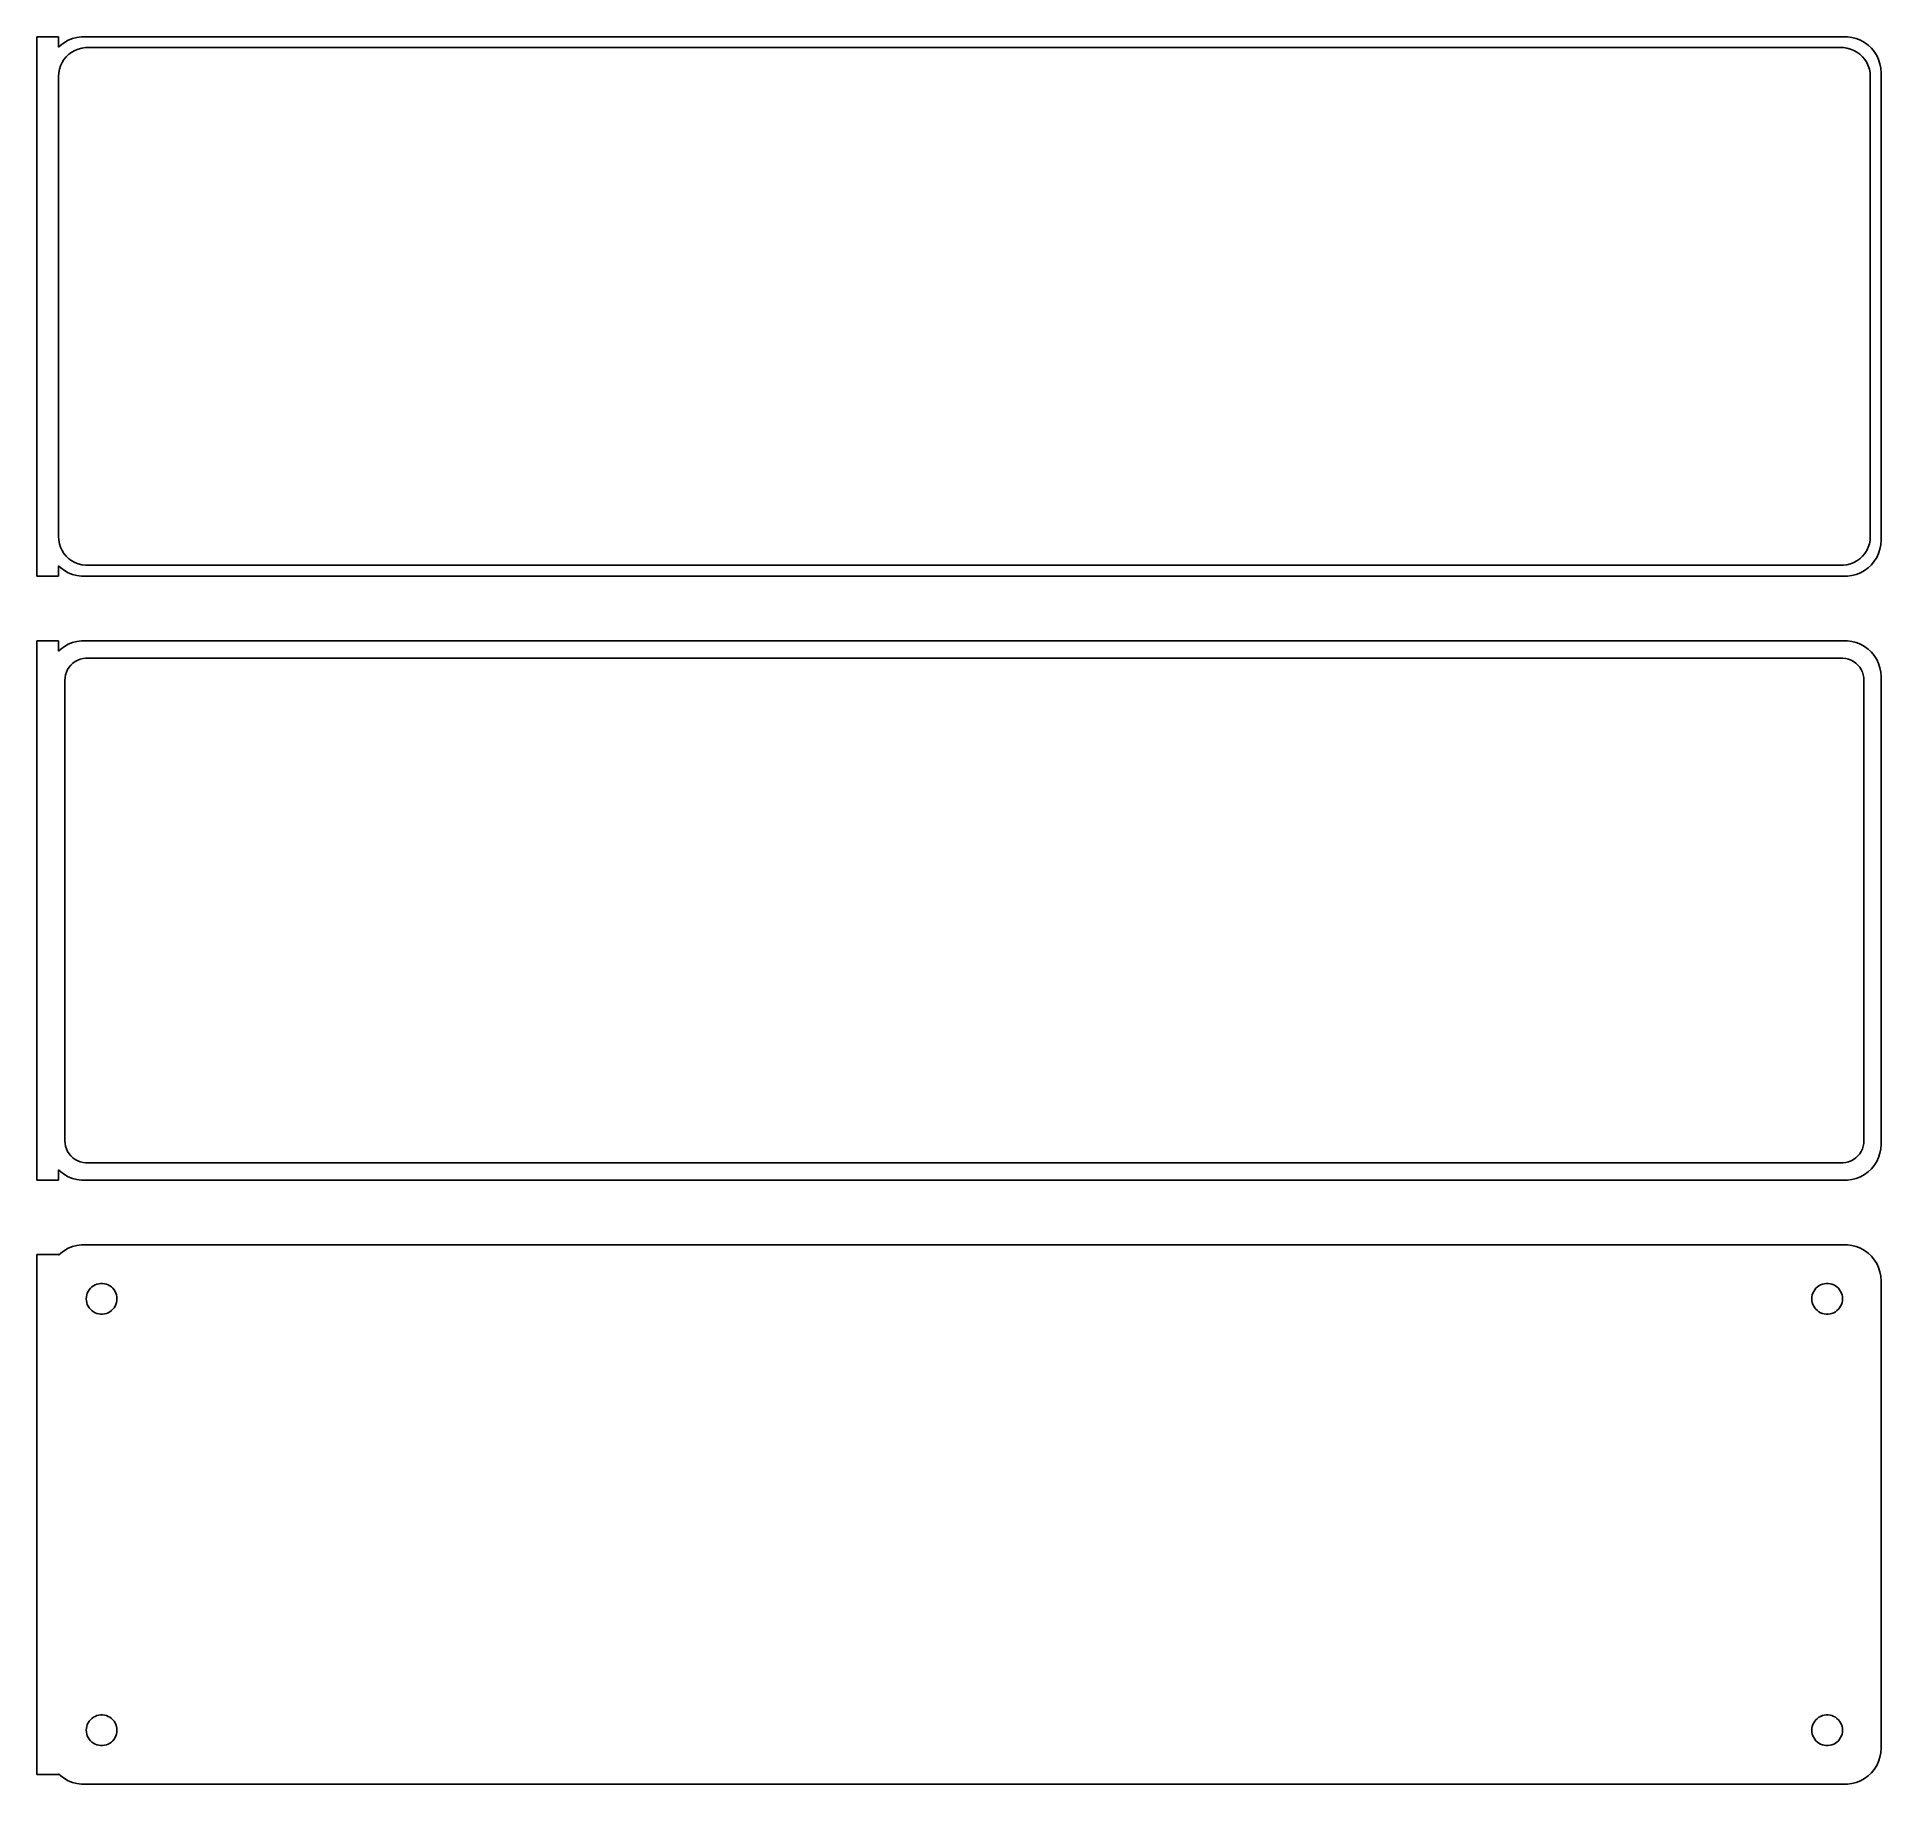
# Model space of a CAD drawing. Header units: metres. Extents: x -129 to 128, y 215 to 457.
import ezdxf

# ---------------------------------------------------------------- set-up
doc = ezdxf.new("R2010")
doc.units = ezdxf.units.M

msp = doc.modelspace()

# ---------------------------------------------------------------- linework, layer by layer
for p, q in [((-126, 457.49), (-129, 457.49)), ((-129, 457.49), (-129, 382.51)), ((-126, 456.059), (-126, 457.49)), ((-125.179, 456.722), (-125.687, 456.353)), ((-124.629, 457.024), (-125.179, 456.722)), ((-124.045, 457.255), (-124.629, 457.024)), ((-123.437, 457.411), (-124.045, 457.255)), ((-122.814, 457.49), (-123.437, 457.411)), ((122.814, 457.49), (-122.814, 457.49)), ((123.437, 457.411), (122.814, 457.49)), ((124.045, 457.255), (123.437, 457.411)), ((124.629, 457.024), (124.045, 457.255)), ((125.179, 456.722), (124.629, 457.024)), ((125.687, 456.353), (125.179, 456.722)), ((-125.687, 456.353), (-126, 456.059)), ((-125.505, 453.927), (-125.236, 454.351)), ((-125.236, 454.351), (-124.916, 454.738)), ((-124.916, 454.738), (-124.55, 455.082)), ((-124.55, 455.082), (-124.143, 455.377)), ((-124.143, 455.377), (-123.703, 455.619)), ((-123.703, 455.619), (-123.236, 455.804)), ((-123.236, 455.804), (-122.75, 455.929)), ((-122.75, 455.929), (-122.251, 455.992)), ((-122.251, 455.992), (122.251, 455.992)), ((122.251, 455.992), (122.75, 455.929)), ((122.75, 455.929), (123.236, 455.804)), ((123.236, 455.804), (123.703, 455.619)), ((123.703, 455.619), (124.143, 455.377)), ((124.143, 455.377), (124.55, 455.082)), ((124.55, 455.082), (124.916, 454.738)), ((124.916, 454.738), (125.236, 454.351)), ((125.236, 454.351), (125.505, 453.927)), ((126.145, 455.923), (125.687, 456.353)), ((126.545, 455.439), (126.145, 455.923)), ((126.882, 454.909), (126.545, 455.439)), ((127.149, 454.341), (126.882, 454.909)), ((127.343, 453.743), (127.149, 454.341)), ((-126, 452), (-125.968, 452.501)), ((-126, 388), (-126, 452)), ((-125.968, 452.501), (-125.874, 452.995)), ((-125.874, 452.995), (-125.719, 453.472)), ((-125.719, 453.472), (-125.505, 453.927)), ((125.505, 453.927), (125.719, 453.472)), ((125.719, 453.472), (125.874, 452.995)), ((125.874, 452.995), (125.968, 452.501)), ((125.968, 452.501), (126, 452)), ((126, 452), (126, 388)), ((127.461, 453.127), (127.343, 453.743)), ((127.5, 452.5), (127.461, 453.127)), ((127.5, 387.5), (127.5, 452.5)), ((-125.968, 387.499), (-126, 388)), ((-125.874, 387.005), (-125.968, 387.499)), ((125.968, 387.499), (125.874, 387.005)), ((126, 388), (125.968, 387.499)), ((127.461, 386.873), (127.5, 387.5)), ((-125.719, 386.528), (-125.874, 387.005)), ((-125.505, 386.073), (-125.719, 386.528)), ((-125.236, 385.649), (-125.505, 386.073)), ((-124.916, 385.262), (-125.236, 385.649)), ((-124.55, 384.918), (-124.916, 385.262)), ((-124.143, 384.623), (-124.55, 384.918)), ((124.55, 384.918), (124.143, 384.623)), ((124.916, 385.262), (124.55, 384.918)), ((125.236, 385.649), (124.916, 385.262)), ((125.505, 386.073), (125.236, 385.649)), ((125.719, 386.528), (125.505, 386.073)), ((125.874, 387.005), (125.719, 386.528)), ((126.545, 384.561), (126.882, 385.091)), ((126.882, 385.091), (127.149, 385.659)), ((127.149, 385.659), (127.343, 386.257)), ((127.343, 386.257), (127.461, 386.873)), ((-129, 382.51), (-126, 382.51)), ((-126, 383.941), (-125.687, 383.647)), ((-126, 382.51), (-126, 383.941)), ((-125.687, 383.647), (-125.179, 383.278)), ((-125.179, 383.278), (-124.629, 382.976)), ((-124.629, 382.976), (-124.045, 382.745)), ((-123.703, 384.381), (-124.143, 384.623)), ((-124.045, 382.745), (-123.437, 382.589)), ((-123.236, 384.196), (-123.703, 384.381)), ((-123.437, 382.589), (-122.814, 382.51)), ((-122.75, 384.071), (-123.236, 384.196)), ((-122.814, 382.51), (122.814, 382.51)), ((-122.251, 384.008), (-122.75, 384.071)), ((122.251, 384.008), (-122.251, 384.008)), ((122.75, 384.071), (122.251, 384.008)), ((123.236, 384.196), (122.75, 384.071)), ((122.814, 382.51), (123.437, 382.589)), ((123.703, 384.381), (123.236, 384.196)), ((123.437, 382.589), (124.045, 382.745)), ((124.143, 384.623), (123.703, 384.381)), ((124.045, 382.745), (124.629, 382.976)), ((124.629, 382.976), (125.179, 383.278)), ((125.179, 383.278), (125.687, 383.647)), ((125.687, 383.647), (126.145, 384.077)), ((126.145, 384.077), (126.545, 384.561)), ((-126, 373.479), (-129, 373.479)), ((-129, 373.479), (-129, 298.521)), ((-126, 372.059), (-126, 373.479)), ((-125.687, 372.353), (-126, 372.059)), ((-125.179, 372.722), (-125.687, 372.353)), ((-124.629, 373.024), (-125.179, 372.722)), ((-124.045, 373.255), (-124.629, 373.024)), ((-123.437, 373.411), (-124.045, 373.255)), ((-122.814, 373.49), (-123.437, 373.411)), ((122.814, 373.49), (-122.814, 373.49)), ((123.437, 373.411), (122.814, 373.49)), ((124.045, 373.255), (123.437, 373.411)), ((124.629, 373.024), (124.045, 373.255)), ((125.179, 372.722), (124.629, 373.024)), ((125.687, 372.353), (125.179, 372.722)), ((126.145, 371.923), (125.687, 372.353)), ((-124.894, 369.146), (-124.728, 369.5)), ((-124.728, 369.5), (-124.518, 369.83)), ((-124.518, 369.83), (-124.269, 370.131)), ((-124.269, 370.131), (-123.984, 370.399)), ((-123.984, 370.399), (-123.668, 370.628)), ((-123.668, 370.628), (-123.325, 370.817)), ((-123.325, 370.817), (-122.962, 370.961)), ((-122.962, 370.961), (-122.583, 371.058)), ((-122.583, 371.058), (-122.195, 371.107)), ((-122.195, 371.107), (122.195, 371.107)), ((122.195, 371.107), (122.583, 371.058)), ((122.583, 371.058), (122.962, 370.961)), ((122.962, 370.961), (123.325, 370.817)), ((123.325, 370.817), (123.668, 370.628)), ((123.668, 370.628), (123.984, 370.399)), ((123.984, 370.399), (124.269, 370.131)), ((124.269, 370.131), (124.518, 369.83)), ((124.518, 369.83), (124.728, 369.5)), ((124.728, 369.5), (124.894, 369.146)), ((126.545, 371.439), (126.145, 371.923)), ((126.882, 370.909), (126.545, 371.439)), ((127.149, 370.341), (126.882, 370.909)), ((127.343, 369.743), (127.149, 370.341)), ((127.461, 369.127), (127.343, 369.743)), ((-125.113, 368), (-125.088, 368.39)), ((-125.113, 304), (-125.113, 368)), ((-125.088, 368.39), (-125.015, 368.774)), ((-125.015, 368.774), (-124.894, 369.146)), ((124.894, 369.146), (125.015, 368.774)), ((125.015, 368.774), (125.088, 368.39)), ((125.088, 368.39), (125.113, 368)), ((125.113, 368), (125.113, 304)), ((127.5, 368.5), (127.461, 369.127)), ((127.5, 303.5), (127.5, 368.5)), ((-125.088, 303.61), (-125.113, 304)), ((-125.015, 303.226), (-125.088, 303.61)), ((-124.894, 302.854), (-125.015, 303.226)), ((-124.728, 302.5), (-124.894, 302.854)), ((124.894, 302.854), (124.728, 302.5)), ((125.015, 303.226), (124.894, 302.854)), ((125.088, 303.61), (125.015, 303.226)), ((125.113, 304), (125.088, 303.61)), ((127.343, 302.257), (127.461, 302.873)), ((127.461, 302.873), (127.5, 303.5)), ((-124.518, 302.17), (-124.728, 302.5)), ((-124.269, 301.869), (-124.518, 302.17)), ((-123.984, 301.601), (-124.269, 301.869)), ((-123.668, 301.372), (-123.984, 301.601)), ((-123.325, 301.183), (-123.668, 301.372)), ((-122.962, 301.039), (-123.325, 301.183)), ((-122.583, 300.942), (-122.962, 301.039)), ((-122.195, 300.893), (-122.583, 300.942)), ((122.195, 300.893), (-122.195, 300.893)), ((122.583, 300.942), (122.195, 300.893)), ((122.962, 301.039), (122.583, 300.942)), ((123.325, 301.183), (122.962, 301.039)), ((123.668, 301.372), (123.325, 301.183)), ((123.984, 301.601), (123.668, 301.372)), ((124.269, 301.869), (123.984, 301.601)), ((124.518, 302.17), (124.269, 301.869)), ((124.728, 302.5), (124.518, 302.17)), ((126.145, 300.077), (126.545, 300.561)), ((126.545, 300.561), (126.882, 301.091)), ((126.882, 301.091), (127.149, 301.659)), ((127.149, 301.659), (127.343, 302.257)), ((-129, 298.521), (-126, 298.521)), ((-126, 298.521), (-126, 299.941)), ((-126, 299.941), (-125.687, 299.647)), ((-125.687, 299.647), (-125.179, 299.278)), ((-125.179, 299.278), (-124.629, 298.976)), ((-124.629, 298.976), (-124.045, 298.745)), ((-124.045, 298.745), (-123.437, 298.589)), ((-123.437, 298.589), (-122.814, 298.51)), ((-122.814, 298.51), (122.814, 298.51)), ((122.814, 298.51), (123.437, 298.589)), ((123.437, 298.589), (124.045, 298.745)), ((124.045, 298.745), (124.629, 298.976)), ((124.629, 298.976), (125.179, 299.278)), ((125.179, 299.278), (125.687, 299.647)), ((125.687, 299.647), (126.145, 300.077)), ((-126, 288.153), (-129, 288.153)), ((-129, 288.153), (-129, 215.847)), ((-125.687, 288.353), (-126, 288.059)), ((-126, 288.059), (-126, 288.153)), ((-125.179, 288.722), (-125.687, 288.353)), ((-124.629, 289.024), (-125.179, 288.722)), ((-124.045, 289.255), (-124.629, 289.024)), ((-123.437, 289.411), (-124.045, 289.255)), ((-122.814, 289.49), (-123.437, 289.411)), ((122.814, 289.49), (-122.814, 289.49)), ((123.437, 289.411), (122.814, 289.49)), ((124.045, 289.255), (123.437, 289.411)), ((124.629, 289.024), (124.045, 289.255)), ((125.179, 288.722), (124.629, 289.024)), ((125.687, 288.353), (125.179, 288.722)), ((126.145, 287.923), (125.687, 288.353)), ((126.545, 287.439), (126.145, 287.923)), ((126.882, 286.909), (126.545, 287.439)), ((127.149, 286.341), (126.882, 286.909)), ((127.343, 285.743), (127.149, 286.341)), ((127.461, 285.127), (127.343, 285.743)), ((127.5, 284.5), (127.461, 285.127)), ((-122.135, 282), (-122.118, 282.268)), ((-122.118, 282.268), (-122.068, 282.531)), ((-122.068, 282.531), (-121.985, 282.786)), ((-121.985, 282.786), (-121.871, 283.029)), ((-121.871, 283.029), (-121.727, 283.255)), ((-121.727, 283.255), (-121.557, 283.462)), ((-121.557, 283.462), (-121.361, 283.645)), ((-121.361, 283.645), (-121.144, 283.803)), ((-121.144, 283.803), (-120.909, 283.932)), ((-120.909, 283.932), (-120.66, 284.031)), ((-120.66, 284.031), (-120.4, 284.097)), ((-120.4, 284.097), (-120.134, 284.131)), ((-120.134, 284.131), (-119.866, 284.131)), ((-119.866, 284.131), (-119.6, 284.097)), ((-119.6, 284.097), (-119.34, 284.031)), ((-119.34, 284.031), (-119.091, 283.932)), ((-119.091, 283.932), (-118.856, 283.803)), ((-118.856, 283.803), (-118.639, 283.645)), ((-118.639, 283.645), (-118.443, 283.462)), ((-118.443, 283.462), (-118.273, 283.255)), ((-118.273, 283.255), (-118.129, 283.029)), ((-118.129, 283.029), (-118.015, 282.786)), ((-118.015, 282.786), (-117.932, 282.531)), ((-117.932, 282.531), (-117.882, 282.268)), ((-117.882, 282.268), (-117.865, 282)), ((117.865, 282), (117.882, 282.268)), ((117.882, 282.268), (117.932, 282.531)), ((117.932, 282.531), (118.015, 282.786)), ((118.015, 282.786), (118.129, 283.029)), ((118.129, 283.029), (118.273, 283.255)), ((118.273, 283.255), (118.443, 283.462)), ((118.443, 283.462), (118.639, 283.645)), ((118.639, 283.645), (118.856, 283.803)), ((118.856, 283.803), (119.091, 283.932)), ((119.091, 283.932), (119.34, 284.031)), ((119.34, 284.031), (119.6, 284.097)), ((119.6, 284.097), (119.866, 284.131)), ((119.866, 284.131), (120.134, 284.131)), ((120.134, 284.131), (120.4, 284.097)), ((120.4, 284.097), (120.66, 284.031)), ((120.66, 284.031), (120.909, 283.932)), ((120.909, 283.932), (121.144, 283.803)), ((121.144, 283.803), (121.361, 283.645)), ((121.361, 283.645), (121.557, 283.462)), ((121.557, 283.462), (121.727, 283.255)), ((121.727, 283.255), (121.871, 283.029)), ((121.871, 283.029), (121.985, 282.786)), ((121.985, 282.786), (122.068, 282.531)), ((122.068, 282.531), (122.118, 282.268)), ((122.118, 282.268), (122.135, 282)), ((127.5, 219.5), (127.5, 284.5)), ((-122.118, 281.732), (-122.135, 282)), ((-122.068, 281.469), (-122.118, 281.732)), ((-121.985, 281.214), (-122.068, 281.469)), ((-121.871, 280.971), (-121.985, 281.214)), ((-121.727, 280.745), (-121.871, 280.971)), ((-121.557, 280.538), (-121.727, 280.745)), ((-121.361, 280.355), (-121.557, 280.538)), ((-121.144, 280.197), (-121.361, 280.355)), ((-120.909, 280.068), (-121.144, 280.197)), ((-120.66, 279.969), (-120.909, 280.068)), ((-120.4, 279.903), (-120.66, 279.969)), ((-120.134, 279.869), (-120.4, 279.903)), ((-119.866, 279.869), (-120.134, 279.869)), ((-119.6, 279.903), (-119.866, 279.869)), ((-119.34, 279.969), (-119.6, 279.903)), ((-119.091, 280.068), (-119.34, 279.969)), ((-118.856, 280.197), (-119.091, 280.068)), ((-118.639, 280.355), (-118.856, 280.197)), ((-118.443, 280.538), (-118.639, 280.355)), ((-118.273, 280.745), (-118.443, 280.538)), ((-118.129, 280.971), (-118.273, 280.745)), ((-118.015, 281.214), (-118.129, 280.971)), ((-117.932, 281.469), (-118.015, 281.214)), ((-117.882, 281.732), (-117.932, 281.469)), ((-117.865, 282), (-117.882, 281.732)), ((117.882, 281.732), (117.865, 282)), ((117.932, 281.469), (117.882, 281.732)), ((118.015, 281.214), (117.932, 281.469)), ((118.129, 280.971), (118.015, 281.214)), ((118.273, 280.745), (118.129, 280.971)), ((118.443, 280.538), (118.273, 280.745)), ((118.639, 280.355), (118.443, 280.538)), ((118.856, 280.197), (118.639, 280.355)), ((119.091, 280.068), (118.856, 280.197)), ((119.34, 279.969), (119.091, 280.068)), ((119.6, 279.903), (119.34, 279.969)), ((119.866, 279.869), (119.6, 279.903)), ((120.134, 279.869), (119.866, 279.869)), ((120.4, 279.903), (120.134, 279.869)), ((120.66, 279.969), (120.4, 279.903)), ((120.909, 280.068), (120.66, 279.969)), ((121.144, 280.197), (120.909, 280.068)), ((121.361, 280.355), (121.144, 280.197)), ((121.557, 280.538), (121.361, 280.355)), ((121.727, 280.745), (121.557, 280.538)), ((121.871, 280.971), (121.727, 280.745)), ((121.985, 281.214), (121.871, 280.971)), ((122.068, 281.469), (121.985, 281.214)), ((122.118, 281.732), (122.068, 281.469)), ((122.135, 282), (122.118, 281.732)), ((-121.871, 223.029), (-121.727, 223.255)), ((-121.727, 223.255), (-121.557, 223.462)), ((-121.557, 223.462), (-121.361, 223.645)), ((-121.361, 223.645), (-121.144, 223.803)), ((-121.144, 223.803), (-120.909, 223.932)), ((-120.909, 223.932), (-120.66, 224.031)), ((-120.66, 224.031), (-120.4, 224.097)), ((-120.4, 224.097), (-120.134, 224.131)), ((-120.134, 224.131), (-119.866, 224.131)), ((-119.866, 224.131), (-119.6, 224.097)), ((-119.6, 224.097), (-119.34, 224.031)), ((-119.34, 224.031), (-119.091, 223.932)), ((-119.091, 223.932), (-118.856, 223.803)), ((-118.856, 223.803), (-118.639, 223.645)), ((-118.639, 223.645), (-118.443, 223.462)), ((-118.443, 223.462), (-118.273, 223.255)), ((-118.273, 223.255), (-118.129, 223.029)), ((118.129, 223.029), (118.273, 223.255)), ((118.273, 223.255), (118.443, 223.462)), ((118.443, 223.462), (118.639, 223.645)), ((118.639, 223.645), (118.856, 223.803)), ((118.856, 223.803), (119.091, 223.932)), ((119.091, 223.932), (119.34, 224.031)), ((119.34, 224.031), (119.6, 224.097)), ((119.6, 224.097), (119.866, 224.131)), ((119.866, 224.131), (120.134, 224.131)), ((120.134, 224.131), (120.4, 224.097)), ((120.4, 224.097), (120.66, 224.031)), ((120.66, 224.031), (120.909, 223.932)), ((120.909, 223.932), (121.144, 223.803)), ((121.144, 223.803), (121.361, 223.645)), ((121.361, 223.645), (121.557, 223.462)), ((121.557, 223.462), (121.727, 223.255)), ((121.727, 223.255), (121.871, 223.029)), ((-122.135, 222), (-122.118, 222.268)), ((-122.118, 221.732), (-122.135, 222)), ((-122.118, 222.268), (-122.068, 222.531)), ((-122.068, 221.469), (-122.118, 221.732)), ((-122.068, 222.531), (-121.985, 222.786)), ((-121.985, 221.214), (-122.068, 221.469)), ((-121.985, 222.786), (-121.871, 223.029)), ((-121.871, 220.971), (-121.985, 221.214)), ((-121.727, 220.745), (-121.871, 220.971)), ((-121.557, 220.538), (-121.727, 220.745)), ((-118.273, 220.745), (-118.443, 220.538)), ((-118.129, 220.971), (-118.273, 220.745)), ((-118.129, 223.029), (-118.015, 222.786)), ((-118.015, 221.214), (-118.129, 220.971)), ((-118.015, 222.786), (-117.932, 222.531)), ((-117.932, 221.469), (-118.015, 221.214)), ((-117.932, 222.531), (-117.882, 222.268)), ((-117.882, 221.732), (-117.932, 221.469)), ((-117.882, 222.268), (-117.865, 222)), ((-117.865, 222), (-117.882, 221.732)), ((117.865, 222), (117.882, 222.268)), ((117.882, 221.732), (117.865, 222)), ((117.882, 222.268), (117.932, 222.531)), ((117.932, 221.469), (117.882, 221.732)), ((117.932, 222.531), (118.015, 222.786)), ((118.015, 221.214), (117.932, 221.469)), ((118.015, 222.786), (118.129, 223.029)), ((118.129, 220.971), (118.015, 221.214)), ((118.273, 220.745), (118.129, 220.971)), ((118.443, 220.538), (118.273, 220.745)), ((121.727, 220.745), (121.557, 220.538)), ((121.871, 220.971), (121.727, 220.745)), ((121.871, 223.029), (121.985, 222.786)), ((121.985, 221.214), (121.871, 220.971)), ((121.985, 222.786), (122.068, 222.531)), ((122.068, 221.469), (121.985, 221.214)), ((122.068, 222.531), (122.118, 222.268)), ((122.118, 221.732), (122.068, 221.469)), ((122.118, 222.268), (122.135, 222)), ((122.135, 222), (122.118, 221.732)), ((-121.361, 220.355), (-121.557, 220.538)), ((-121.144, 220.197), (-121.361, 220.355)), ((-120.909, 220.068), (-121.144, 220.197)), ((-120.66, 219.969), (-120.909, 220.068)), ((-120.4, 219.903), (-120.66, 219.969)), ((-120.134, 219.869), (-120.4, 219.903)), ((-119.866, 219.869), (-120.134, 219.869)), ((-119.6, 219.903), (-119.866, 219.869)), ((-119.34, 219.969), (-119.6, 219.903)), ((-119.091, 220.068), (-119.34, 219.969)), ((-118.856, 220.197), (-119.091, 220.068)), ((-118.639, 220.355), (-118.856, 220.197)), ((-118.443, 220.538), (-118.639, 220.355)), ((118.639, 220.355), (118.443, 220.538)), ((118.856, 220.197), (118.639, 220.355)), ((119.091, 220.068), (118.856, 220.197)), ((119.34, 219.969), (119.091, 220.068)), ((119.6, 219.903), (119.34, 219.969)), ((119.866, 219.869), (119.6, 219.903)), ((120.134, 219.869), (119.866, 219.869)), ((120.4, 219.903), (120.134, 219.869)), ((120.66, 219.969), (120.4, 219.903)), ((120.909, 220.068), (120.66, 219.969)), ((121.144, 220.197), (120.909, 220.068)), ((121.361, 220.355), (121.144, 220.197)), ((121.557, 220.538), (121.361, 220.355)), ((127.149, 217.659), (127.343, 218.257)), ((127.343, 218.257), (127.461, 218.873)), ((127.461, 218.873), (127.5, 219.5)), ((-129, 215.847), (-126, 215.847)), ((-126, 215.847), (-126, 215.941)), ((-126, 215.941), (-125.687, 215.647)), ((-125.687, 215.647), (-125.179, 215.278)), ((125.179, 215.278), (125.687, 215.647)), ((125.687, 215.647), (126.145, 216.077)), ((126.145, 216.077), (126.545, 216.561)), ((126.545, 216.561), (126.882, 217.091)), ((126.882, 217.091), (127.149, 217.659)), ((-125.179, 215.278), (-124.629, 214.976)), ((-124.629, 214.976), (-124.045, 214.745)), ((-124.045, 214.745), (-123.437, 214.589)), ((-123.437, 214.589), (-122.814, 214.51)), ((-122.814, 214.51), (122.814, 214.51)), ((122.814, 214.51), (123.437, 214.589)), ((123.437, 214.589), (124.045, 214.745)), ((124.045, 214.745), (124.629, 214.976)), ((124.629, 214.976), (125.179, 215.278))]:
    msp.add_line(p, q)

doc.saveas('drawing.dxf')
